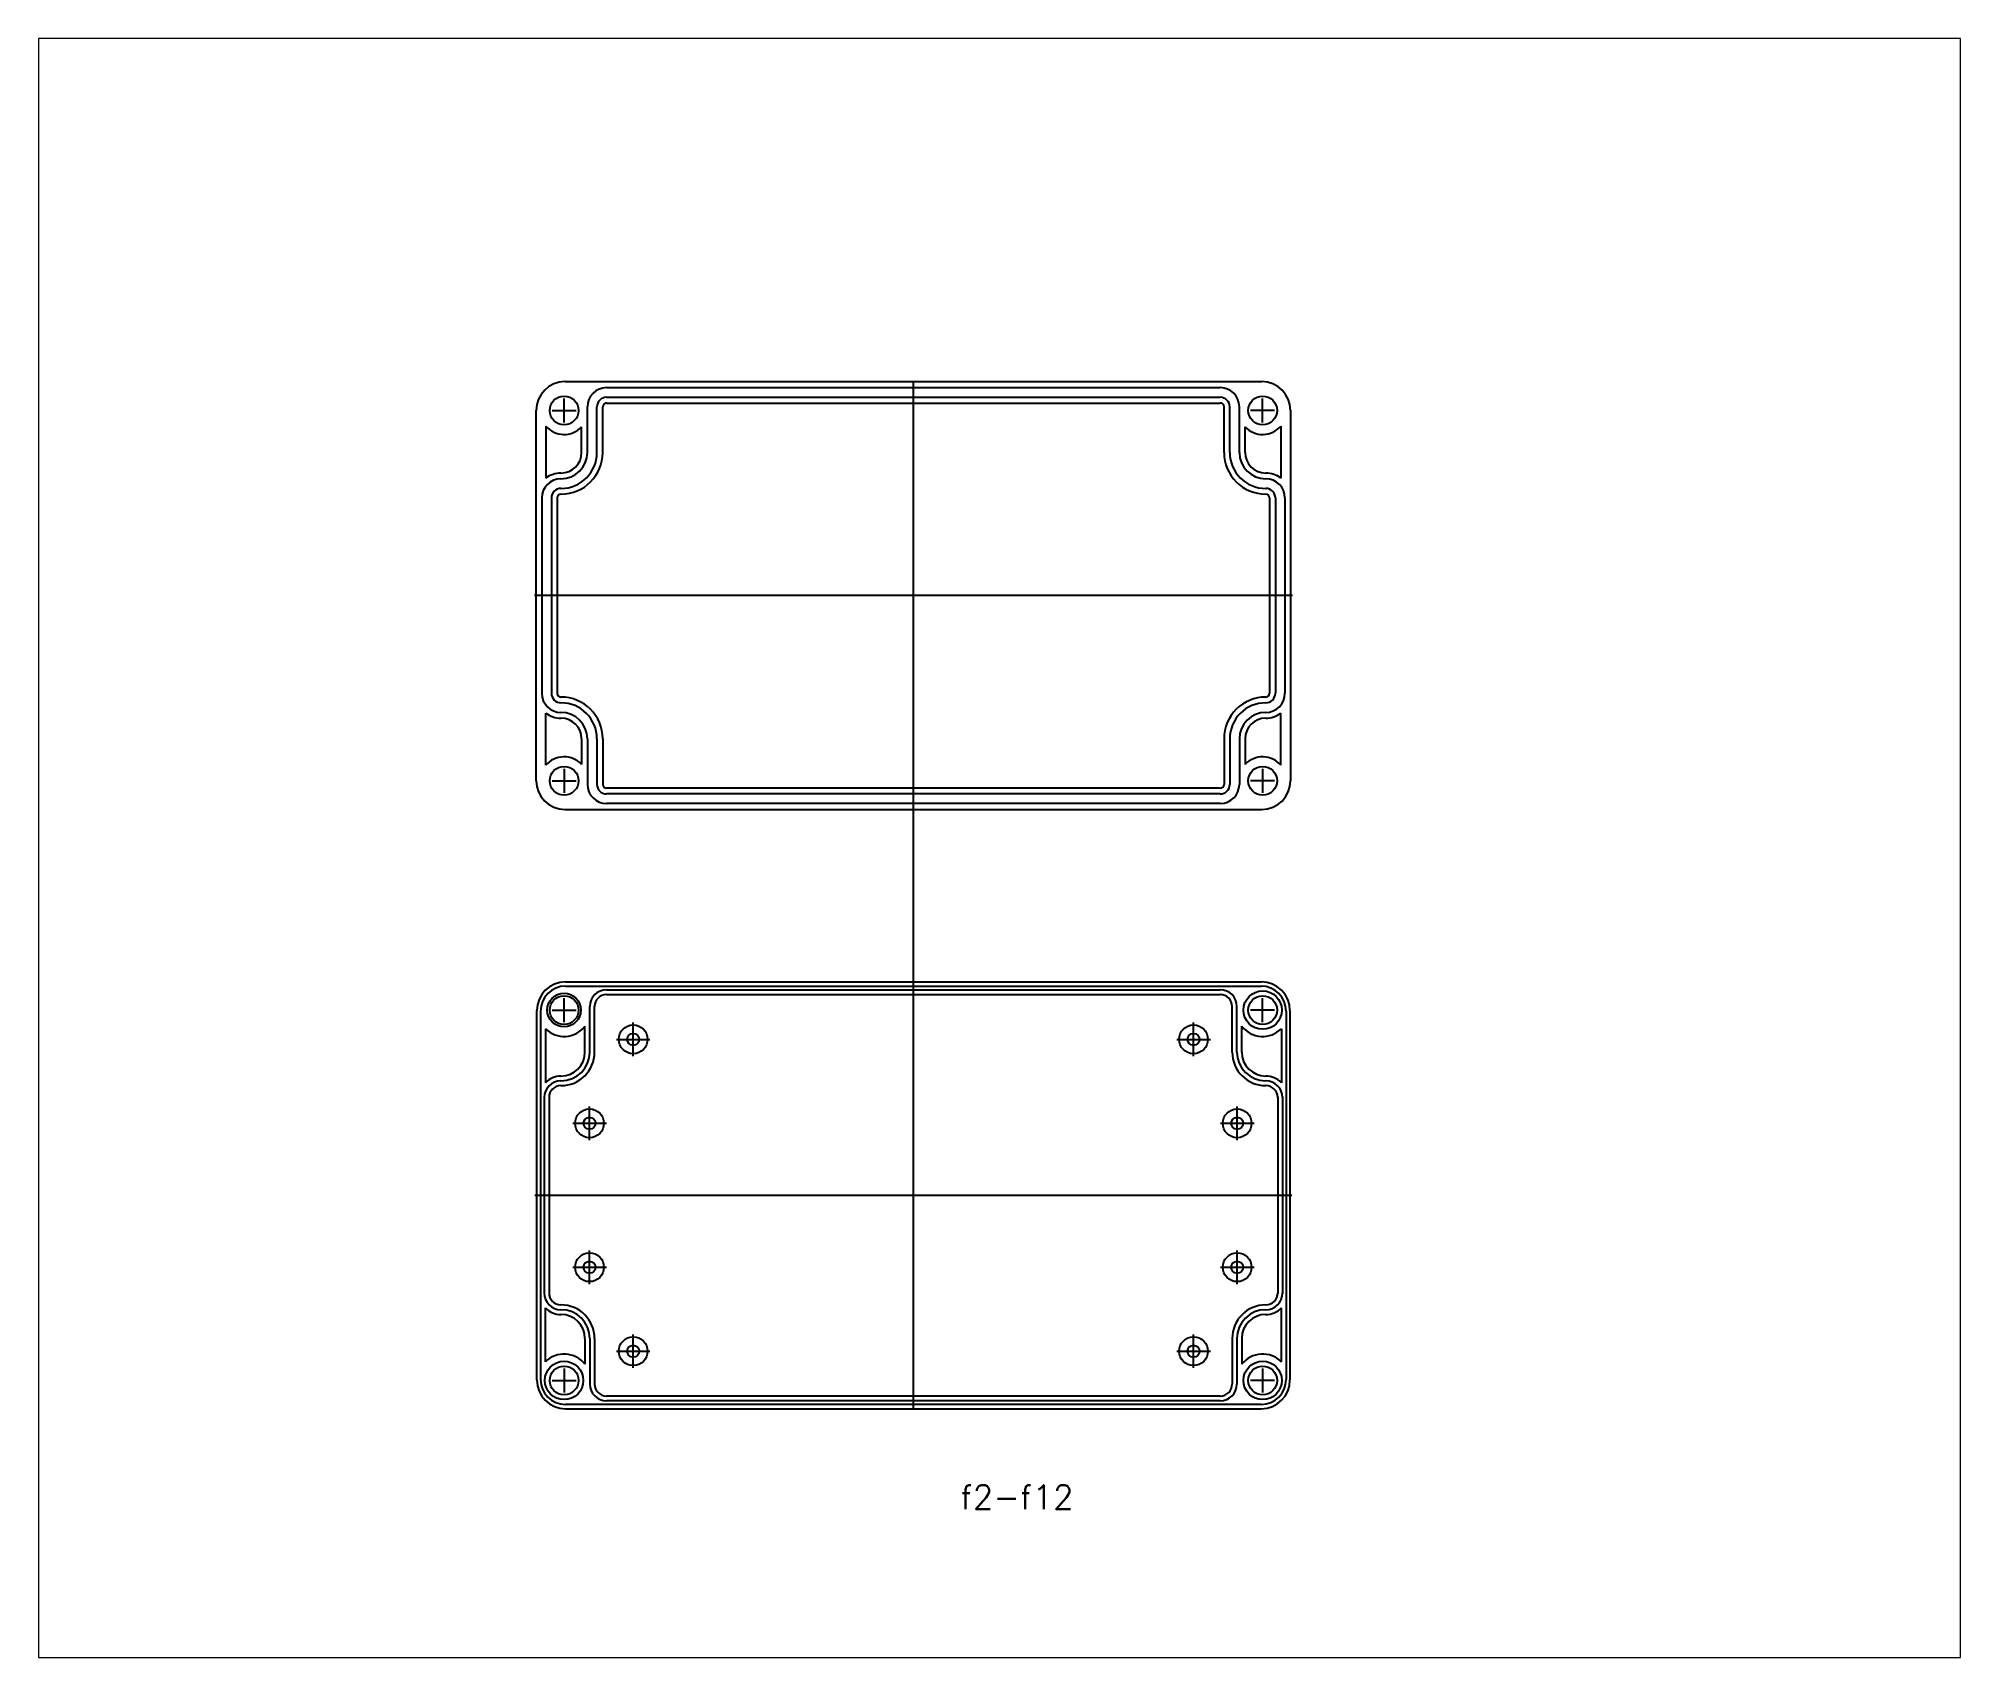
# Model space of a CAD drawing. Header units: millimetres. Extents: x -2134 to -1733, y 158 to 1162.
# Drawn here: x -2134.1 to -1733.4, y 824.3 to 1161.9 of the extents above.
import ezdxf

# ---------------------------------------------------------------- set-up
doc = ezdxf.new("R2010")
doc.units = ezdxf.units.MM
doc.layers.add('dim', color=82, linetype='Continuous', lineweight=9)
doc.styles.get("Standard").update_dxf_attribs({"font": 'txt', "bigfont": 'gbcbig.shx'})

msp = doc.modelspace()

# ---------------------------------------------------------------- linework, layer by layer
for p, q in [((-2024.3, 1090.31), (-1879.1, 1090.31)), ((-1951.7, 876.01), (-1951.7, 1090.51)), ((-2024.5, 1081.81), (-2024.5, 1086.81)), ((-2015.65, 1089.06), (-1887.75, 1089.06)), ((-2015.65, 1087.06), (-1887.75, 1087.06)), ((-2015.65, 1085.86), (-1887.75, 1085.86)), ((-1878.9, 1081.81), (-1878.9, 1086.81)), ((-2030.3, 1007.11), (-2030.3, 1084.31)), ((-2027, 1084.31), (-2022, 1084.31)), ((-2019.65, 1075.56), (-2019.65, 1085.06)), ((-2017.65, 1075.56), (-2017.65, 1085.06)), ((-2016.45, 1075.56), (-2016.45, 1085.06)), ((-1886.95, 1075.56), (-1886.95, 1085.06)), ((-1885.75, 1075.56), (-1885.75, 1085.06)), ((-1883.75, 1075.56), (-1883.75, 1085.06)), ((-1876.4, 1084.31), (-1881.4, 1084.31)), ((-1873.1, 1084.31), (-1873.1, 1007.11)), ((-2028.3, 1081.06), (-2028.3, 1070.2)), ((-2020.85, 1075.56), (-2020.85, 1080.89)), ((-1882.55, 1075.56), (-1882.55, 1080.89)), ((-1875.1, 1081.06), (-1875.1, 1070.2)), ((-2029.15, 1066.06), (-2029.15, 1025.36)), ((-2027.15, 1066.06), (-2027.15, 1025.36)), ((-2025.95, 1066.06), (-2025.95, 1025.36)), ((-1877.45, 1066.06), (-1877.45, 1025.36)), ((-1876.25, 1066.06), (-1876.25, 1025.36)), ((-1874.25, 1066.06), (-1874.25, 1025.36)), ((-1872.7, 1045.71), (-2030.7, 1045.71)), ((-2028.3, 1010.36), (-2028.3, 1021.22)), ((-1875.1, 1010.36), (-1875.1, 1021.22)), ((-2020.85, 1015.86), (-2020.85, 1010.53)), ((-2019.65, 1015.86), (-2019.65, 1006.36)), ((-2017.65, 1015.86), (-2017.65, 1006.36)), ((-2016.45, 1015.86), (-2016.45, 1006.36)), ((-1886.95, 1015.86), (-1886.95, 1006.36)), ((-1885.75, 1015.86), (-1885.75, 1006.36)), ((-1883.75, 1015.86), (-1883.75, 1006.36)), ((-1882.55, 1015.86), (-1882.55, 1010.53)), ((-2027, 1007.11), (-2022, 1007.11)), ((-2024.5, 1009.61), (-2024.5, 1004.61)), ((-1876.4, 1007.11), (-1881.4, 1007.11)), ((-1878.9, 1009.61), (-1878.9, 1004.61)), ((-1887.75, 1005.56), (-2015.65, 1005.56)), ((-1887.75, 1004.36), (-2015.65, 1004.36)), ((-1887.75, 1002.36), (-2015.65, 1002.36)), ((-2024.3, 1001.11), (-1879.1, 1001.11)), ((-2024.5, 956.81), (-2024.5, 961.81)), ((-2024.2, 965.21), (-1879.2, 965.21)), ((-2024.2, 964.31), (-1879.2, 964.31)), ((-2015.65, 963.56), (-1887.75, 963.56)), ((-2015.65, 962.56), (-1887.75, 962.56)), ((-1878.9, 956.81), (-1878.9, 961.81)), ((-2030.2, 882.21), (-2030.2, 959.21)), ((-2029.4, 959.11), (-2029.4, 882.31)), ((-2027, 959.31), (-2022, 959.31)), ((-2019.15, 950.56), (-2019.15, 960.06)), ((-2018.15, 950.56), (-2018.15, 960.06)), ((-1885.25, 950.56), (-1885.25, 960.06)), ((-1884.25, 950.56), (-1884.25, 960.06)), ((-1876.4, 959.31), (-1881.4, 959.31)), ((-1874, 959.11), (-1874, 882.31)), ((-1873.2, 959.21), (-1873.2, 882.21)), ((-2028.4, 955.43), (-2028.4, 944.17)), ((-2020.15, 950.56), (-2020.15, 955.95)), ((-2010.1, 949.71), (-2010.1, 956.71)), ((-1893.3, 949.71), (-1893.3, 956.71)), ((-1883.25, 950.56), (-1883.25, 955.95)), ((-1875, 955.43), (-1875, 944.17)), ((-2013.6, 953.21), (-2006.6, 953.21)), ((-1896.8, 953.21), (-1889.8, 953.21)), ((-2025.15, 943.56), (-2025.15, 943.56)), ((-1878.25, 943.56), (-1878.25, 943.56)), ((-2028.65, 941.26), (-2028.65, 900.36)), ((-2027.65, 941.26), (-2027.65, 900.36)), ((-2019.2, 932.21), (-2019.2, 939.21)), ((-1884.2, 932.21), (-1884.2, 939.21)), ((-1875.75, 941.26), (-1875.75, 900.16)), ((-1874.75, 941.26), (-1874.75, 900.16)), ((-2022.7, 935.71), (-2015.7, 935.71)), ((-1887.7, 935.71), (-1880.7, 935.71)), ((-2030.6, 920.71), (-1872.8, 920.71)), ((-2022.7, 905.71), (-2015.7, 905.71)), ((-2019.2, 902.21), (-2019.2, 909.21)), ((-1887.7, 905.71), (-1880.7, 905.71)), ((-1884.2, 902.21), (-1884.2, 909.21)), ((-2025.15, 897.86), (-2025.15, 897.86)), ((-1878.25, 897.86), (-1878.25, 897.86)), ((-2028.4, 885.99), (-2028.4, 897.25)), ((-1875, 885.99), (-1875, 897.25)), ((-2020.15, 890.86), (-2020.15, 885.48)), ((-2019.15, 890.86), (-2019.15, 881.36)), ((-2018.15, 890.86), (-2018.15, 881.36)), ((-2010.1, 884.71), (-2010.1, 891.71)), ((-1893.3, 884.71), (-1893.3, 891.71)), ((-1885.25, 890.86), (-1885.25, 881.36)), ((-1884.25, 890.86), (-1884.25, 881.36)), ((-1883.25, 890.86), (-1883.25, 885.48)), ((-2013.6, 888.21), (-2006.6, 888.21)), ((-1896.8, 888.21), (-1889.8, 888.21)), ((-2027, 882.11), (-2022, 882.11)), ((-2024.5, 884.61), (-2024.5, 879.61)), ((-1876.4, 882.11), (-1881.4, 882.11)), ((-1878.9, 884.61), (-1878.9, 879.61)), ((-1887.75, 878.86), (-2015.65, 878.86)), ((-1887.75, 877.86), (-2015.65, 877.86)), ((-1879.2, 877.11), (-2024.2, 877.11)), ((-2024.2, 876.21), (-1879.2, 876.21))]:
    msp.add_line(p, q)
for centre, radius in [((-2024.5, 1084.31), 3), ((-1878.9, 1084.31), 3), ((-2024.5, 1007.11), 3), ((-1878.9, 1007.11), 3), ((-2024.5, 959.31), 3.5), ((-2024.5, 959.31), 3), ((-1878.9, 959.31), 4), ((-1878.9, 959.31), 3), ((-2010.1, 953.21), 3), ((-2010.1, 953.21), 1.25), ((-1893.3, 953.21), 3), ((-1893.3, 953.21), 1.25), ((-2019.2, 935.71), 3), ((-1884.2, 935.71), 3), ((-2019.2, 935.71), 1.25), ((-1884.2, 935.71), 1.25), ((-2019.2, 905.71), 3), ((-2019.2, 905.71), 1.25), ((-1884.2, 905.71), 3), ((-1884.2, 905.71), 1.25), ((-2010.1, 888.21), 3), ((-2010.1, 888.21), 1.25), ((-1893.3, 888.21), 3), ((-1893.3, 888.21), 1.25), ((-2024.5, 882.11), 4), ((-1878.9, 882.11), 4), ((-2024.5, 882.11), 3), ((-1878.9, 882.11), 3)]:
    msp.add_circle(centre, radius)
for centre, radius, start, end in [((-2024.3, 1084.31), 6, 90, 180), ((-1879.1, 1084.31), 6, 0, 90), ((-2015.65, 1085.06), 4, 90, 180), ((-2015.65, 1085.06), 2, 90, 180), ((-2015.65, 1085.06), 0.8, 90, 180), ((-1887.75, 1085.06), 4, 0, 90), ((-1887.75, 1085.06), 2, 0, 90), ((-1887.75, 1085.06), 0.8, 0, 90), ((-2024.5, 1084.31), 5, 220.5358, 316.8864), ((-1878.9, 1084.31), 5, 223.1136, 319.4642), ((-2025.15, 1075.56), 7.5, 270, 0), ((-2025.15, 1075.56), 5.5, 270, 0), ((-2025.15, 1075.56), 8.7, 270, 0), ((-2025.15, 1075.56), 4.3, 270, 0), ((-1878.25, 1075.56), 8.7, 180, 270), ((-1878.25, 1075.56), 7.5, 180, 270), ((-1878.25, 1075.56), 5.5, 180, 270), ((-1878.25, 1075.56), 4.3, 180, 270), ((-2025.15, 1066.06), 4, 90, 180), ((-2025.15, 1066.06), 5.2, 90, 127.2842), ((-1878.25, 1066.06), 5.2, 52.7158, 90), ((-1878.25, 1066.06), 4, 0, 90), ((-2025.15, 1066.06), 2, 90, 180), ((-2025.15, 1066.06), 0.8, 90, 180), ((-1878.25, 1066.06), 2, 0, 90), ((-1878.25, 1066.06), 0.8, 0, 90), ((-2025.15, 1025.36), 4, 180, 270), ((-2025.15, 1025.36), 2, 180, 270), ((-2025.15, 1025.36), 0.8, 180, 270), ((-2025.15, 1015.86), 8.7, 0, 90), ((-2025.15, 1015.86), 7.5, 0, 90), ((-1878.25, 1015.86), 8.7, 90, 180), ((-1878.25, 1015.86), 7.5, 90, 180), ((-1878.25, 1025.36), 4, 270, 0), ((-1878.25, 1025.36), 2, 270, 0), ((-1878.25, 1025.36), 0.8, 270, 0), ((-2025.15, 1025.36), 5.2, 232.7158, 270), ((-2025.15, 1015.86), 5.5, 0, 90), ((-2025.15, 1015.86), 4.3, 0, 90), ((-1878.25, 1015.86), 5.5, 90, 180), ((-1878.25, 1015.86), 4.3, 90, 180), ((-1878.25, 1025.36), 5.2, 270, 307.2842), ((-2024.5, 1007.11), 5, 43.1136, 139.4642), ((-1878.9, 1007.11), 5, 40.5358, 136.8864), ((-2024.3, 1007.11), 6, 180, 270), ((-2015.65, 1006.36), 4, 180, 270), ((-2015.65, 1006.36), 2, 180, 270), ((-2015.65, 1006.36), 0.8, 180, 270), ((-1887.75, 1006.36), 4, 270, 0), ((-1887.75, 1006.36), 2, 270, 0), ((-1887.75, 1006.36), 0.8, 270, 0), ((-1879.1, 1007.11), 6, 270, 0), ((-2024.2, 959.21), 6, 90, 180), ((-2024.2, 959.11), 5.2, 90, 180), ((-2015.65, 960.06), 3.5, 90, 180), ((-2015.65, 960.06), 2.5, 90, 180), ((-1887.75, 960.06), 3.5, 0, 90), ((-1887.75, 960.06), 2.5, 0, 90), ((-1879.2, 959.21), 6, 0, 90), ((-1879.2, 959.11), 5.2, 360, 90), ((-2024.5, 959.31), 5.5, 224.839, 322.2705), ((-1878.9, 959.31), 5.5, 217.7295, 315.161), ((-2025.15, 950.56), 7, 270, 0), ((-2025.15, 950.56), 6, 270, 0), ((-2025.15, 950.56), 5, 270, 0), ((-1878.25, 950.56), 7, 180, 270), ((-1878.25, 950.56), 6, 180, 270), ((-1878.25, 950.56), 5, 180, 270), ((-2025.15, 941.06), 4.5, 90, 136.2383), ((-1878.25, 941.06), 4.5, 43.7617, 90), ((-2025.15, 941.06), 3.5, 90, 180), ((-2025.15, 941.06), 2.5, 90, 180), ((-1878.25, 941.06), 3.5, 0, 90), ((-1878.25, 941.06), 2.5, 0, 90), ((-2025.15, 900.36), 3.5, 180, 270), ((-2025.15, 900.36), 2.5, 180, 270), ((-2025.15, 890.86), 7, 0, 90), ((-1878.25, 890.86), 7, 90, 180), ((-1878.25, 900.36), 2.5, 270, 0), ((-1878.25, 900.36), 3.5, 270, 0), ((-2025.15, 900.36), 4.5, 223.7617, 270), ((-2025.15, 890.86), 6, 0, 90), ((-2025.15, 890.86), 5, 0, 90), ((-1878.25, 890.86), 6, 90, 180), ((-1878.25, 890.86), 5, 90, 180), ((-1878.25, 900.36), 4.5, 270, 316.2383), ((-2024.5, 882.11), 5.5, 37.7295, 135.161), ((-1878.9, 882.11), 5.5, 44.839, 142.2705), ((-2024.2, 882.21), 6, 180, 270), ((-2024.2, 882.31), 5.2, 180, 270), ((-1879.2, 882.31), 5.2, 270, 0), ((-1879.2, 882.21), 6, 270, 0), ((-2015.65, 881.36), 3.5, 180, 270), ((-2015.65, 881.36), 2.5, 180, 270), ((-1887.75, 881.36), 2.5, 270, 0), ((-1887.75, 881.36), 3.5, 270, 0)]:
    msp.add_arc(centre, radius, start, end)
at = {"layer": 'dim', "color": 0}
for p, q in [((-2134.07, 1161.85), (-2134.07, 824.35)), ((-1733.43, 1161.85), (-2134.07, 1161.85)), ((-1733.43, 824.35), (-1733.43, 1161.85)), ((-2134.07, 824.35), (-1733.43, 824.35))]:
    msp.add_line(p, q, dxfattribs=at)

# ---------------------------------------------------------------- texts
at = {"layer": 'dim', "color": 0, "insert": (-1941.89, 860.3), "char_height": 5, "width": 134.5083, "attachment_point": 1}
msp.add_mtext('f2-f12', dxfattribs=at)

doc.saveas('drawing.dxf')
